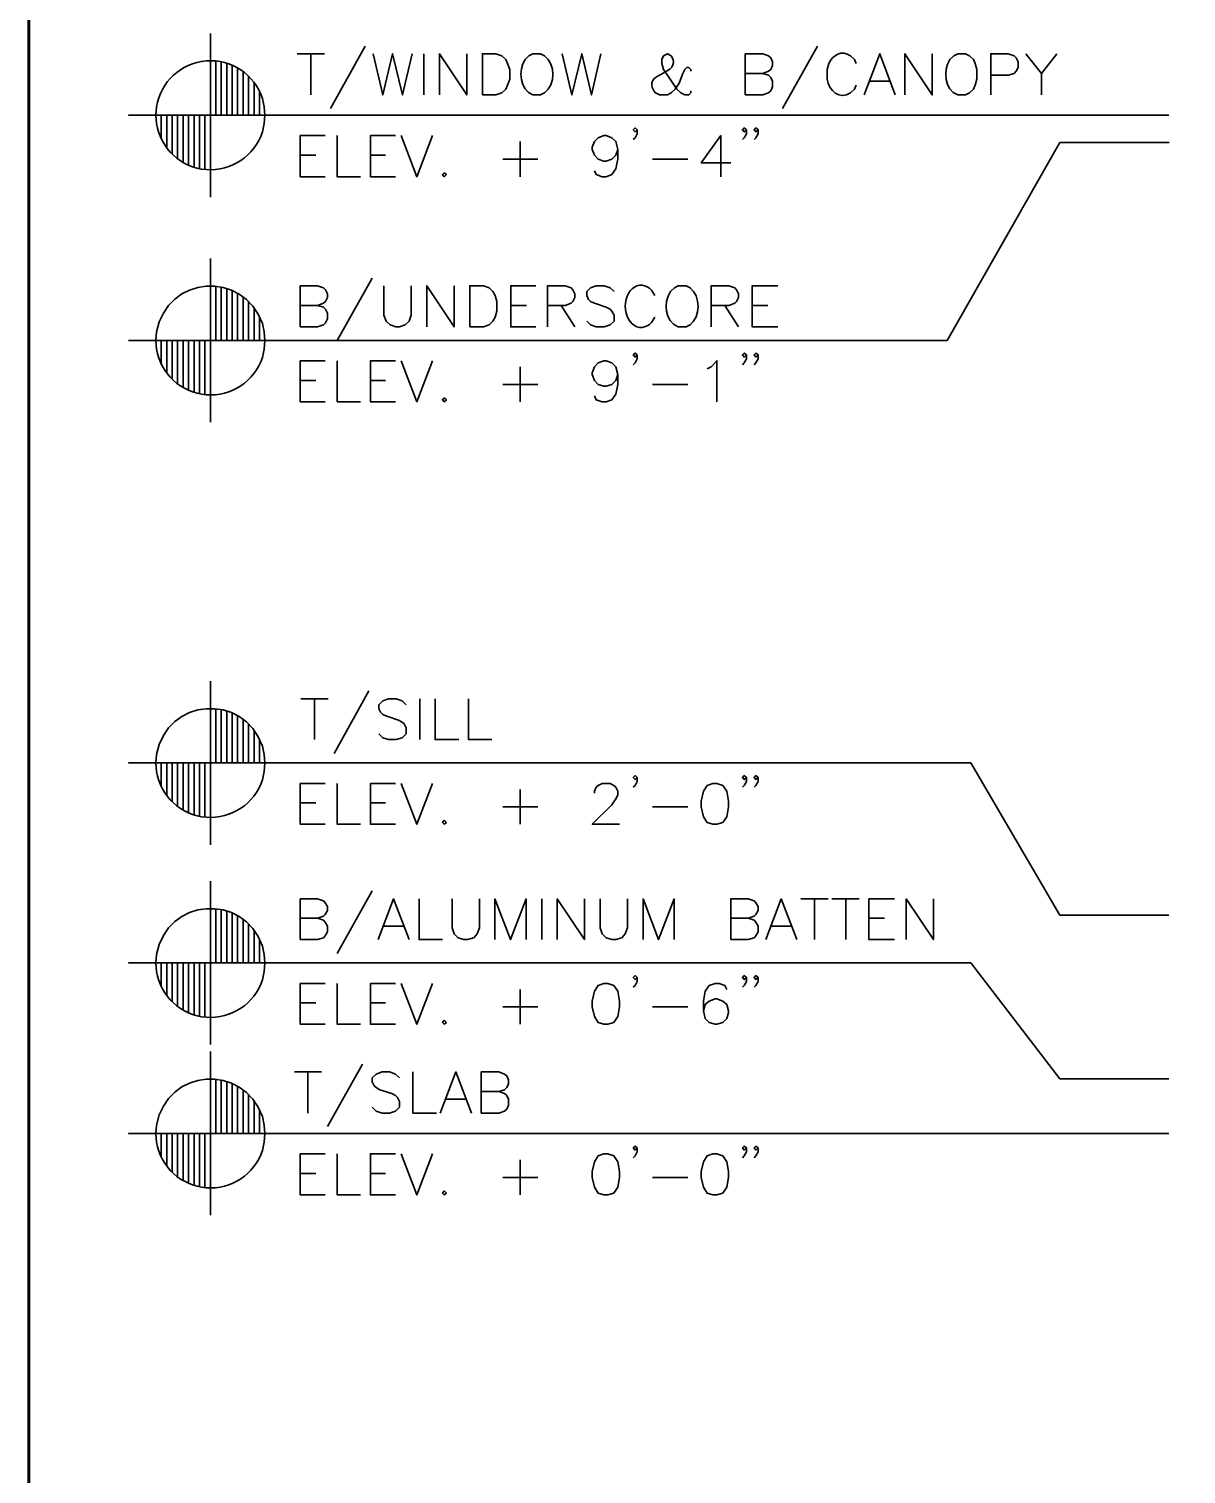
# Model space of a CAD drawing. Header units: inches. Extents: x 5 to 516, y -193 to 129.
# Drawn here: x 12.89 to 23.5, y -101.41 to -88.16 of the extents above; entities that cross this region are included whole.
import ezdxf

# ---------------------------------------------------------------- set-up
doc = ezdxf.new("R2010")
doc.units = ezdxf.units.IN
doc.header["$MEASUREMENT"] = 0
doc.layers.add('PDF4_Geometry', color=7, linetype='Continuous')

msp = doc.modelspace()

# ---------------------------------------------------------------- linework, layer by layer
at = {"layer": 'PDF4_Geometry', "lineweight": 60}
msp.add_lwpolyline([(147.8887598, -127.2829903), (147.8887598, -37.2829831), (12.888749, -37.2829831), (12.888749, -127.2829903)], dxfattribs=at)
at = {"layer": 'PDF4_Geometry', "lineweight": 35}
for points in [[(14.5520758, -88.1996505), (14.5520758, -89.6996506)], [(15.9720791, -88.3163192), (15.6520791, -88.8863192)], [(20.1154171, -88.3163192), (19.7954171, -88.8863192)], [(14.6020839, -88.9496506), (14.6020839, -88.4529838)], [(14.6520785, -88.9496506), (14.6520785, -88.4596505)], [(14.7020866, -88.9496506), (14.7020866, -88.4729838)], [(14.7520812, -88.9496506), (14.7520812, -88.4929838)], [(15.3487474, -88.3863164), (15.5987474, -88.3863164)], [(15.4720791, -88.3863164), (15.4720791, -88.7629831)], [(16.0454163, -88.3863164), (16.132083, -88.7629831), (16.222083, -88.3863164), (16.312083, -88.7629831), (16.402083, -88.3863164)], [(16.5087545, -88.3863164), (16.5087545, -88.7629831)], [(16.6520787, -88.7629847), (16.6520787, -88.386318), (16.9020787, -88.7629847), (16.9020787, -88.386318)], [(17.6154213, -88.4063164), (17.5787546, -88.3863164), (17.5087546, -88.3863164), (17.4720879, -88.4063164), (17.4387546, -88.4396497)], [(17.7754104, -88.3863164), (17.8654105, -88.7629831), (17.9554105, -88.3863164), (18.0454105, -88.7629831), (18.1320771, -88.3863164)], [(18.79541, -88.43965), (18.77541, -88.4063166), (18.7420767, -88.3863166), (18.70541, -88.4063166), (18.6887433, -88.43965), (18.6887433, -88.4763166), (18.70541, -88.52965), (18.7420767, -88.5829833), (18.8287433, -88.70965), (18.86541, -88.7429833), (18.9020767, -88.7629833), (18.9387433, -88.7629833), (18.95541, -88.7429833), (18.95541, -88.7263167)], [(19.45541, -88.7629847), (19.45541, -88.386318), (19.6154101, -88.386318), (19.6687434, -88.406318), (19.6887434, -88.4229847), (19.7054101, -88.4596513), (19.7054101, -88.4929847), (19.6887434, -88.5296513), (19.6687434, -88.546318), (19.6154101, -88.566318), (19.45541, -88.566318)], [(20.2220795, -88.4763161), (20.2054128, -88.5296494), (20.2054128, -88.6196494)], [(20.4720795, -88.4763161), (20.4554128, -88.4396494), (20.4187462, -88.4063161)], [(20.5454166, -88.7629847), (20.68875, -88.386318), (20.82875, -88.7629847)], [(20.9187484, -88.7629847), (20.9187484, -88.386318), (21.1687484, -88.7629847), (21.1687484, -88.386318)], [(21.402079, -88.7629831), (21.472079, -88.7629831), (21.5087457, -88.7429831), (21.5454124, -88.7096497), (21.562079, -88.672983), (21.5787457, -88.6196497), (21.5787457, -88.5296497), (21.562079, -88.4763164), (21.5454124, -88.4396497), (21.5087457, -88.4063164), (21.472079, -88.3863164), (21.402079, -88.3863164), (21.3654124, -88.4063164), (21.3287457, -88.4396497)], [(21.7054102, -88.7629847), (21.7054102, -88.386318), (21.8654102, -88.386318), (21.9187436, -88.406318), (21.9387436, -88.4229847), (21.9554102, -88.4596513), (21.9554102, -88.5129847), (21.9387436, -88.546318), (21.9187436, -88.566318), (21.8654102, -88.5829847), (21.7054102, -88.5829847)], [(22.0254108, -88.3863164), (22.1687441, -88.5663164), (22.1687441, -88.7629831)], [(22.3120862, -88.3863164), (22.1687528, -88.5663164)], [(14.8020758, -88.9496506), (14.8020758, -88.5163172)], [(14.8520839, -88.9496506), (14.8520839, -88.5496505)], [(14.9020785, -88.9496506), (14.9020785, -88.5929839)], [(18.95541, -88.5463166), (18.95541, -88.52965), (18.9387433, -88.5129833), (18.9187433, -88.5129833), (18.9020767, -88.52965), (18.8820767, -88.5663166), (18.8487433, -88.6563167), (18.8120767, -88.70965), (18.77541, -88.7429833), (18.7420767, -88.7629833), (18.6687433, -88.7629833), (18.6320766, -88.7429833), (18.61541, -88.7263167)], [(19.6154171, -88.5663192), (19.6687504, -88.5829859), (19.6887504, -88.6029859), (19.7054171, -88.6363192), (19.7054171, -88.6896526), (19.6887504, -88.7263192), (19.6687504, -88.7429859), (19.6154171, -88.7629859), (19.4554171, -88.7629859)], [(14.9520867, -88.9496506), (14.9520867, -88.6496505)], [(15.0020812, -88.9496506), (15.0020812, -88.7329839)], [(17.5087546, -88.7629831), (17.5787546, -88.7629831), (17.6154213, -88.7429831)], [(20.4187462, -88.7429828), (20.4554128, -88.7096494), (20.4720795, -88.6729828)], [(20.5987478, -88.6363164), (20.7754145, -88.6363164)], [(23.3387434, -88.9496506), (13.8020757, -88.9496506), (15.3020758, -88.9496506)], [(14.0520757, -88.9496506), (14.0520757, -88.9463172)], [(14.1020839, -88.9496506), (14.1020839, -89.1663172)], [(14.1520785, -88.9496506), (14.1520785, -89.2496506)], [(14.2020866, -88.9496506), (14.2020866, -89.3063172)], [(14.2520812, -88.9496506), (14.2520812, -89.3496506)], [(14.3020758, -88.9496506), (14.3020758, -89.3829839)], [(14.3520839, -88.9496506), (14.3520839, -89.4063173)], [(14.4020785, -88.9496506), (14.4020785, -89.4263173)], [(14.4520866, -88.9496506), (14.4520866, -89.4396506)], [(14.5020812, -88.9496506), (14.5020812, -89.4463173)], [(15.0520758, -88.9496506), (15.0520758, -88.9463172)], [(15.605413, -89.5129847), (15.375413, -89.5129847), (15.375413, -89.136318), (15.605413, -89.136318)], [(15.7154195, -89.1363164), (15.7154195, -89.5129831), (15.9287529, -89.5129831)], [(16.2487507, -89.5129847), (16.0187507, -89.5129847), (16.0187507, -89.136318), (16.2487507, -89.136318)], [(16.3020759, -89.1363164), (16.4454093, -89.5129831), (16.5887426, -89.1363164)], [(18.2854203, -89.2629847), (18.2687536, -89.3163181), (18.2320869, -89.3529847), (18.1787536, -89.3696514), (18.1587536, -89.3696514), (18.1054202, -89.3529847), (18.0720869, -89.3163181), (18.0520869, -89.2629847), (18.0520869, -89.2429847), (18.0720869, -89.1896514), (18.1054202, -89.156318), (18.1587536, -89.136318), (18.1787536, -89.136318), (18.2320869, -89.156318), (18.2687536, -89.1896514), (18.2854203, -89.2629847), (18.2854203, -89.3529847), (18.2687536, -89.4396514), (18.2320869, -89.4929847), (18.1787536, -89.5129847), (18.1420869, -89.5129847), (18.0887536, -89.4929847), (18.0720869, -89.4596514)], [(18.4654197, -89.0829853), (18.4454197, -89.1029853), (18.4287531, -89.0829853), (18.4454197, -89.0663186), (18.4654197, -89.0829853), (18.4654197, -89.1196519), (18.4454197, -89.1563186), (18.4287531, -89.1729853)], [(19.2320892, -89.5129831), (19.2320892, -89.1363164), (19.0520892, -89.3863164), (19.3220892, -89.3863164)], [(19.4654198, -89.0829853), (19.4454198, -89.1029853), (19.4287531, -89.0829853), (19.4454198, -89.0663186), (19.4654198, -89.0829853), (19.4654198, -89.1196519), (19.4454198, -89.1563186), (19.4287531, -89.1729853)], [(19.5720821, -89.0829853), (19.5520821, -89.1029853), (19.5354155, -89.0829853), (19.5520821, -89.0663186), (19.5720821, -89.0829853), (19.5720821, -89.1196519), (19.5520821, -89.1563186), (19.5354155, -89.1729853)], [(23.3387518, -89.1996506), (22.3387517, -89.1996506), (21.3054184, -91.012984), (13.8020842, -91.012984)], [(17.3920825, -89.189651), (17.3920825, -89.5129843)], [(15.375413, -89.3163193), (15.5187463, -89.3163193)], [(16.0187507, -89.3163193), (16.1587507, -89.3163193)], [(17.232089, -89.3529845), (17.552089, -89.3529845)], [(18.6054208, -89.3529845), (18.9287542, -89.3529845)], [(14.5520758, -90.2629848), (14.5520758, -91.7629849)], [(16.0354201, -90.4429843), (15.71542, -91.0129843)], [(14.6020839, -91.0129849), (14.6020839, -90.5163182)], [(14.6520785, -91.0129849), (14.6520785, -90.5229848)], [(14.7020866, -91.0129849), (14.7020866, -90.5363182)], [(14.7520812, -91.0129849), (14.7520812, -90.5563182)], [(14.8020758, -91.0129849), (14.8020758, -90.5796515)], [(14.8520839, -91.0129849), (14.8520839, -90.6129848)], [(15.375413, -90.8896498), (15.375413, -90.5129831), (15.535413, -90.5129831), (15.5887463, -90.5329831), (15.6087463, -90.5496497), (15.625413, -90.5863164), (15.625413, -90.6196497), (15.6087463, -90.6563164), (15.5887463, -90.6729831), (15.535413, -90.6929831), (15.375413, -90.6929831)], [(16.1420824, -90.5129848), (16.1420824, -90.7829848), (16.1620824, -90.8363182), (16.1987491, -90.8696515), (16.2520824, -90.8896515), (16.2854158, -90.8896515), (16.3387491, -90.8696515), (16.3754158, -90.8363182), (16.3920824, -90.7829848), (16.3920824, -90.5129848)], [(16.5354201, -90.8896498), (16.5354201, -90.5129831), (16.7854201, -90.8896498), (16.7854201, -90.5129831)], [(17.5354126, -90.8896498), (17.3054126, -90.8896498), (17.3054126, -90.5129831), (17.5354126, -90.5129831)], [(17.6420825, -90.8896498), (17.6420825, -90.5129831), (17.8054159, -90.5129831), (17.8587492, -90.5329831), (17.8754159, -90.5496497), (17.8920826, -90.5863164), (17.8920826, -90.6196497), (17.8754159, -90.6563164), (17.8587492, -90.6729831), (17.8054159, -90.6929831), (17.6420825, -90.6929831)], [(18.2520815, -90.5663194), (18.2154148, -90.532986), (18.1620815, -90.512986), (18.0887481, -90.512986), (18.0354148, -90.532986), (18.0020815, -90.5663194), (18.0020815, -90.6029861), (18.0187481, -90.6396527), (18.0354148, -90.6563194), (18.0720815, -90.6729861), (18.1787482, -90.7096527), (18.2154148, -90.7263194), (18.2320815, -90.7463194), (18.2520815, -90.7829861), (18.2520815, -90.8363194), (18.2154148, -90.8696527), (18.1620815, -90.8896527), (18.0887481, -90.8896527), (18.0354148, -90.8696527), (18.0020815, -90.8363194)], [(18.9487515, -90.5329848), (18.9120848, -90.5129848), (18.8387515, -90.5129848), (18.8054181, -90.5329848), (18.7687515, -90.5663182)], [(19.1420827, -90.8896498), (19.1420827, -90.5129831), (19.305416, -90.5129831), (19.3587493, -90.5329831), (19.375416, -90.5496497), (19.3920827, -90.5863164), (19.3920827, -90.6196497), (19.375416, -90.6563164), (19.3587493, -90.6729831), (19.305416, -90.6929831), (19.1420827, -90.6929831)], [(19.7520843, -90.8896498), (19.518751, -90.8896498), (19.518751, -90.5129831), (19.7520843, -90.5129831)], [(14.9020785, -91.0129849), (14.9020785, -90.6563182)], [(14.9520867, -91.0129849), (14.9520867, -90.7129848)], [(15.53542, -90.6929843), (15.5887534, -90.709651), (15.6087534, -90.7263176), (15.62542, -90.7629843), (15.62542, -90.8163176), (15.6087534, -90.8529843), (15.5887534, -90.869651), (15.53542, -90.889651), (15.37542, -90.889651)], [(17.3054126, -90.6929843), (17.4487459, -90.6929843)], [(17.7687508, -90.6929843), (17.8920842, -90.889651)], [(19.268751, -90.6929843), (19.3920843, -90.889651)], [(19.518751, -90.6929843), (19.6620843, -90.6929843)], [(15.0020812, -91.0129849), (15.0020812, -90.7963182)], [(18.8387515, -90.8896515), (18.9120848, -90.8896515), (18.9487515, -90.8696515)], [(13.8020757, -91.0129849), (15.3020758, -91.0129849)], [(14.0520757, -91.0129849), (14.0520757, -91.0096515)], [(14.1020839, -91.0129849), (14.1020839, -91.2329849)], [(14.1520785, -91.0129849), (14.1520785, -91.3129849)], [(14.2020866, -91.0129849), (14.2020866, -91.3696516)], [(14.2520812, -91.0129849), (14.2520812, -91.4129849)], [(14.3020758, -91.0129849), (14.3020758, -91.4463182)], [(14.3520839, -91.0129849), (14.3520839, -91.4729849)], [(14.4020785, -91.0129849), (14.4020785, -91.4896516)], [(14.4520866, -91.0129849), (14.4520866, -91.5029849)], [(14.5020812, -91.0129849), (14.5020812, -91.5096516)], [(15.0520758, -91.0129849), (15.0520758, -91.0096515)], [(18.4654197, -91.1463162), (18.4454197, -91.1663162), (18.4287531, -91.1463162), (18.4454197, -91.1296495), (18.4654197, -91.1463162), (18.4654197, -91.1829828), (18.4454197, -91.2196495), (18.4287531, -91.2363162)], [(19.4654198, -91.1463162), (19.4454198, -91.1663162), (19.4287531, -91.1463162), (19.4454198, -91.1296495), (19.4654198, -91.1463162), (19.4654198, -91.1829828), (19.4454198, -91.2196495), (19.4287531, -91.2363162)], [(19.5720821, -91.1463162), (19.5520821, -91.1663162), (19.5354155, -91.1463162), (19.5520821, -91.1296495), (19.5720821, -91.1463162), (19.5720821, -91.1829828), (19.5520821, -91.2196495), (19.5354155, -91.2363162)], [(15.605413, -91.5763157), (15.375413, -91.5763157), (15.375413, -91.199649), (15.605413, -91.199649)], [(15.7154195, -91.1996507), (15.7154195, -91.5763174), (15.9287529, -91.5763174)], [(16.2487507, -91.5763157), (16.0187507, -91.5763157), (16.0187507, -91.199649), (16.2487507, -91.199649)], [(16.3020759, -91.1996507), (16.4454093, -91.5763174), (16.5887426, -91.1996507)], [(17.3920825, -91.2563185), (17.3920825, -91.5763185)], [(18.2854203, -91.3263156), (18.2687536, -91.379649), (18.2320869, -91.4163157), (18.1787536, -91.4329823), (18.1587536, -91.4329823), (18.1054202, -91.4163157), (18.0720869, -91.379649), (18.0520869, -91.3263156), (18.0520869, -91.309649), (18.0720869, -91.2563156), (18.1054202, -91.219649), (18.1587536, -91.199649), (18.1787536, -91.199649), (18.2320869, -91.219649), (18.2687536, -91.2563156), (18.2854203, -91.3263156), (18.2854203, -91.4163157), (18.2687536, -91.5063157), (18.2320869, -91.559649), (18.1787536, -91.5763157), (18.1420869, -91.5763157), (18.0887536, -91.559649), (18.0720869, -91.5229823)], [(19.1054209, -91.2729845), (19.1420875, -91.2563178), (19.1954209, -91.1996511), (19.1954209, -91.5763178)], [(15.375413, -91.3796502), (15.5187463, -91.3796502)], [(16.0187507, -91.3796502), (16.1587507, -91.3796502)], [(17.232089, -91.4163188), (17.552089, -91.4163188)], [(18.6054208, -91.4163188), (18.9287542, -91.4163188)], [(14.5520758, -94.1363168), (14.5520758, -95.6363169)], [(15.3820861, -94.2996503), (15.6320862, -94.2996503)], [(15.5054179, -94.2996503), (15.5054179, -94.6729837)], [(16.0054179, -94.2263166), (15.6854179, -94.7996499)], [(16.3454109, -94.3529849), (16.3087442, -94.3163182), (16.2554109, -94.2996515), (16.1854109, -94.2996515), (16.1320775, -94.3163182), (16.0954109, -94.3529849), (16.0954109, -94.3896515), (16.1120775, -94.4229849), (16.1320775, -94.4429849), (16.1687442, -94.4596515), (16.2754109, -94.4963182), (16.3087442, -94.5129849), (16.3287442, -94.5296515), (16.3454109, -94.5663182), (16.3454109, -94.6196515), (16.3087442, -94.6563182), (16.2554109, -94.6729849), (16.1854109, -94.6729849), (16.1320775, -94.6563182), (16.0954109, -94.6196515)], [(16.4720792, -94.2996503), (16.4720792, -94.6729837)], [(16.6120803, -94.2996503), (16.6120803, -94.6729837), (16.828747, -94.6729837)], [(16.9187481, -94.2996503), (16.9187481, -94.6729837), (17.1320814, -94.6729837)], [(14.6020839, -94.8863169), (14.6020839, -94.3896502)], [(14.6520785, -94.8863169), (14.6520785, -94.3963168)], [(14.7020866, -94.8863169), (14.7020866, -94.4096502)], [(14.7520812, -94.8863169), (14.7520812, -94.4296502)], [(14.8020758, -94.8863169), (14.8020758, -94.4529835)], [(14.8520839, -94.8863169), (14.8520839, -94.4863168)], [(14.9020785, -94.8863169), (14.9020785, -94.5296502)], [(14.9520867, -94.8863169), (14.9520867, -94.5863169)], [(15.0020812, -94.8863169), (15.0020812, -94.6696502)], [(23.3387434, -96.2829836), (22.3387433, -96.2829836), (21.5220767, -94.8863169), (13.8020757, -94.8863169), (15.3020758, -94.8863169)], [(14.0520757, -94.8863169), (14.0520757, -94.8829835)], [(14.1020839, -94.8863169), (14.1020839, -95.1063169)], [(14.1520785, -94.8863169), (14.1520785, -95.1863169)], [(14.2020866, -94.8863169), (14.2020866, -95.2429836)], [(14.2520812, -94.8863169), (14.2520812, -95.2863169)], [(14.3020758, -94.8863169), (14.3020758, -95.3196502)], [(14.3520839, -94.8863169), (14.3520839, -95.3463169)], [(14.4020785, -94.8863169), (14.4020785, -95.3629836)], [(14.4520866, -94.8863169), (14.4520866, -95.3763169)], [(14.5020812, -94.8863169), (14.5020812, -95.3863169)], [(15.0520758, -94.8863169), (15.0520758, -94.8829835)], [(15.605413, -95.4496511), (15.375413, -95.4496511), (15.375413, -95.0763177), (15.605413, -95.0763177)], [(15.7154195, -95.0763159), (15.7154195, -95.4496493), (15.9287529, -95.4496493)], [(16.2487507, -95.4496511), (16.0187507, -95.4496511), (16.0187507, -95.0763177), (16.2487507, -95.0763177)], [(16.3020759, -95.0763159), (16.4454093, -95.4496493), (16.5887426, -95.0763159)], [(18.072082, -95.1629859), (18.072082, -95.1463192), (18.0887487, -95.1096525), (18.1054154, -95.0929859), (18.142082, -95.0763192), (18.2154154, -95.0763192), (18.2487487, -95.0929859), (18.2687487, -95.1096525), (18.2854154, -95.1463192), (18.2854154, -95.1829859), (18.2687487, -95.2163192), (18.232082, -95.2696525), (18.052082, -95.4496526), (18.302082, -95.4496526)], [(18.4654197, -95.0196516), (18.4454197, -95.0396516), (18.4287531, -95.0196516), (18.4454197, -95.0029849), (18.4654197, -95.0196516), (18.4654197, -95.0563182), (18.4454197, -95.0929849), (18.4287531, -95.1096516)], [(19.4654198, -95.0196516), (19.4454198, -95.0396516), (19.4287531, -95.0196516), (19.4454198, -95.0029849), (19.4654198, -95.0196516), (19.4654198, -95.0563182), (19.4454198, -95.0929849), (19.4287531, -95.1096516)], [(19.5720821, -95.0196516), (19.5520821, -95.0396516), (19.5354155, -95.0196516), (19.5520821, -95.0029849), (19.5720821, -95.0196516), (19.5720821, -95.0563182), (19.5520821, -95.0929849), (19.5354155, -95.1096516)], [(15.375413, -95.2529856), (15.5187463, -95.2529856)], [(16.0187507, -95.2529856), (16.1587507, -95.2529856)], [(17.3920825, -95.1296505), (17.3920825, -95.4496505)], [(17.232089, -95.2896508), (17.552089, -95.2896508)], [(18.6054208, -95.2896508), (18.9287542, -95.2896508)], [(14.5520758, -95.9696503), (14.5520758, -97.4696504)], [(15.375413, -96.5063189), (15.375413, -96.1329855), (15.535413, -96.1329855), (15.5887463, -96.1496522), (15.605413, -96.1696522), (15.625413, -96.2029855), (15.625413, -96.2396522), (15.605413, -96.2763189), (15.5887463, -96.2929856), (15.535413, -96.3096522), (15.375413, -96.3096522)], [(16.0354201, -96.05965), (15.71542, -96.6329834)], [(16.0887512, -96.5063189), (16.2320846, -96.1329855), (16.3754179, -96.5063189)], [(16.4654196, -96.1329838), (16.4654196, -96.5063171), (16.6787529, -96.5063171)], [(16.7687508, -96.1329838), (16.7687508, -96.3996505), (16.7854174, -96.4529838), (16.8220841, -96.4896505), (16.8754174, -96.5063171), (16.9087508, -96.5063171), (16.9654174, -96.4896505), (16.9987508, -96.4529838), (17.0187508, -96.3996505), (17.0187508, -96.1329838)], [(17.1587519, -96.5063189), (17.1587519, -96.1329855), (17.3020852, -96.5063189), (17.4454186, -96.1329855), (17.4454186, -96.5063189)], [(17.5887514, -96.1329838), (17.5887514, -96.5063171)], [(17.732089, -96.5063189), (17.732089, -96.1329855), (17.9820891, -96.5063189), (17.9820891, -96.1329855)], [(18.1254132, -96.1329838), (18.1254132, -96.3996505), (18.1420799, -96.4529838), (18.1787465, -96.4896505), (18.2320799, -96.5063171), (18.2687465, -96.5063171), (18.3220799, -96.4896505), (18.3554132, -96.4529838), (18.3754132, -96.3996505), (18.3754132, -96.1329838)], [(18.5187509, -96.5063189), (18.5187509, -96.1329855), (18.6587509, -96.5063189), (18.8020843, -96.1329855), (18.8020843, -96.5063189)], [(19.3220821, -96.5063189), (19.3220821, -96.1329855), (19.4820821, -96.1329855), (19.5354155, -96.1496522), (19.5520821, -96.1696522), (19.5720821, -96.2029855), (19.5720821, -96.2396522), (19.5520821, -96.2763189), (19.5354155, -96.2929856), (19.4820821, -96.3096522), (19.3220821, -96.3096522)], [(19.6420827, -96.5063189), (19.785416, -96.1329855), (19.9287494, -96.5063189)], [(19.9654198, -96.1329838), (20.2154199, -96.1329838)], [(20.0887516, -96.1329838), (20.0887516, -96.5063171)], [(20.2487451, -96.1329838), (20.4987451, -96.1329838)], [(20.3754134, -96.1329838), (20.3754134, -96.5063171)], [(20.822085, -96.5063189), (20.5887516, -96.5063189), (20.5887516, -96.1329855), (20.822085, -96.1329855)], [(20.9287446, -96.5063189), (20.9287446, -96.1329855), (21.1787446, -96.5063189), (21.1787446, -96.1329855)], [(14.6020839, -96.7196504), (14.6020839, -96.2229837)], [(14.6520785, -96.7196504), (14.6520785, -96.2296503)], [(14.7020866, -96.7196504), (14.7020866, -96.2429837)], [(14.7520812, -96.7196504), (14.7520812, -96.2629837)], [(14.8020758, -96.7196504), (14.8020758, -96.286317)], [(15.53542, -96.3096501), (15.5887534, -96.3296501), (15.60542, -96.3463167), (15.62542, -96.3829834), (15.62542, -96.4363167), (15.60542, -96.4729834), (15.5887534, -96.4896501), (15.53542, -96.5063167), (15.37542, -96.5063167)], [(19.4820892, -96.3096501), (19.5354225, -96.3296501), (19.5520892, -96.3463167), (19.5720892, -96.3829834), (19.5720892, -96.4363167), (19.5520892, -96.4729834), (19.5354225, -96.4896501), (19.4820892, -96.5063167), (19.3220892, -96.5063167)], [(20.5887516, -96.3096501), (20.7320849, -96.3096501)], [(14.8520839, -96.7196504), (14.8520839, -96.3196503)], [(14.9020785, -96.7196504), (14.9020785, -96.3629837)], [(14.9520867, -96.7196504), (14.9520867, -96.4196503)], [(16.1420824, -96.3829838), (16.3220824, -96.3829838)], [(19.6954139, -96.3829838), (19.8754139, -96.3829838)], [(15.0020812, -96.7196504), (15.0020812, -96.5029837)], [(23.3387434, -97.7829837), (22.3387433, -97.7829837), (21.5220767, -96.7196504), (13.8020757, -96.7196504), (15.3020758, -96.7196504)], [(14.0520757, -96.7196504), (14.0520757, -96.716317)], [(14.1020839, -96.7196504), (14.1020839, -96.9396504)], [(14.1520785, -96.7196504), (14.1520785, -97.0196504)], [(14.2020866, -96.7196504), (14.2020866, -97.0763171)], [(14.2520812, -96.7196504), (14.2520812, -97.1196504)], [(14.3020758, -96.7196504), (14.3020758, -97.1529837)], [(14.3520839, -96.7196504), (14.3520839, -97.1796504)], [(14.4020785, -96.7196504), (14.4020785, -97.1963171)], [(14.4520866, -96.7196504), (14.4520866, -97.2096504)], [(14.5020812, -96.7196504), (14.5020812, -97.2196504)], [(15.0520758, -96.7196504), (15.0520758, -96.716317)], [(18.4654197, -96.8529851), (18.4454197, -96.8729851), (18.4287531, -96.8529851), (18.4454197, -96.8363184), (18.4654197, -96.8529851), (18.4654197, -96.8896517), (18.4454197, -96.9263184), (18.4287531, -96.9429851)], [(19.4654198, -96.8529851), (19.4454198, -96.8729851), (19.4287531, -96.8529851), (19.4454198, -96.8363184), (19.4654198, -96.8529851), (19.4654198, -96.8896517), (19.4454198, -96.9263184), (19.4287531, -96.9429851)], [(19.5720821, -96.8529851), (19.5520821, -96.8729851), (19.5354155, -96.8529851), (19.5520821, -96.8363184), (19.5720821, -96.8529851), (19.5720821, -96.8896517), (19.5520821, -96.9263184), (19.5354155, -96.9429851)], [(15.605413, -97.2829846), (15.375413, -97.2829846), (15.375413, -96.9096512), (15.605413, -96.9096512)], [(15.7154195, -96.9096494), (15.7154195, -97.2829828), (15.9287529, -97.2829828)], [(16.2487507, -97.2829846), (16.0187507, -97.2829846), (16.0187507, -96.9096512), (16.2487507, -96.9096512)], [(16.3020759, -96.9096494), (16.4454093, -97.2829828), (16.5887426, -96.9096494)], [(17.3920825, -96.962984), (17.3920825, -97.282984)], [(19.2854203, -96.962984), (19.2687537, -96.9263173), (19.2154203, -96.9096506), (19.1787537, -96.9096506), (19.1254203, -96.9263173), (19.0887537, -96.9796507), (19.072087, -97.0696507), (19.072087, -97.1596507), (19.0887537, -97.2296507), (19.1254203, -97.2663173), (19.1787537, -97.282984), (19.1954203, -97.282984), (19.2487537, -97.2663173), (19.2854203, -97.2296507), (19.302087, -97.1763173), (19.302087, -97.1596507), (19.2854203, -97.102984), (19.2487537, -97.0696507), (19.1954203, -97.0496507), (19.1787537, -97.0496507), (19.1254203, -97.0696507), (19.0887537, -97.102984), (19.072087, -97.1596507)], [(15.375413, -97.0863191), (15.5187463, -97.0863191)], [(16.0187507, -97.0863191), (16.1587507, -97.0863191)], [(17.232089, -97.1229843), (17.552089, -97.1229843)], [(18.6054208, -97.1229843), (18.9287542, -97.1229843)], [(14.5520758, -97.5329846), (14.5520758, -99.0329847)], [(15.3220818, -97.7196504), (15.5720818, -97.7196504)], [(15.4454135, -97.7196504), (15.4454135, -98.0963171)], [(15.9454136, -97.6496533), (15.6254135, -98.2196533)], [(16.2854201, -97.772985), (16.2487534, -97.7396517), (16.1954201, -97.7196517), (16.1254201, -97.7196517), (16.0720867, -97.7396517), (16.0354201, -97.772985), (16.0354201, -97.8096517), (16.0520867, -97.8463183), (16.0720867, -97.862985), (16.1054201, -97.882985), (16.2154201, -97.9163183), (16.2487534, -97.9363183), (16.2687534, -97.952985), (16.2854201, -97.9896517), (16.2854201, -98.042985), (16.2487534, -98.0796517), (16.1954201, -98.0963184), (16.1254201, -98.0963184), (16.0720867, -98.0796517), (16.0354201, -98.042985)], [(16.4087518, -97.7196504), (16.4087518, -98.0963171), (16.6254185, -98.0963171)], [(16.6587518, -98.0963188), (16.8020852, -97.7196521), (16.9454185, -98.0963188)], [(17.0354202, -98.0963188), (17.0354202, -97.7196521), (17.1954202, -97.7196521), (17.2487535, -97.7396521), (17.2687535, -97.7563187), (17.2854202, -97.7929854), (17.2854202, -97.8296521), (17.2687535, -97.8629854), (17.2487535, -97.8829854), (17.1954202, -97.8996521), (17.0354202, -97.8996521)], [(14.6020839, -98.2829846), (14.6020839, -97.7863179)], [(14.6520785, -98.2829846), (14.6520785, -97.7929846)], [(14.7020866, -98.2829846), (14.7020866, -97.8063179)], [(14.7520812, -98.2829846), (14.7520812, -97.8263179)], [(14.8020758, -98.2829846), (14.8020758, -97.8496513)], [(14.8520839, -98.2829846), (14.8520839, -97.8829846)], [(17.1954137, -97.8996533), (17.248747, -97.91632), (17.268747, -97.93632), (17.2854137, -97.9696533), (17.2854137, -98.0229866), (17.268747, -98.0596533), (17.248747, -98.0796533), (17.1954137, -98.09632), (17.0354136, -98.09632)], [(14.9020785, -98.2829846), (14.9020785, -97.9263179)], [(14.9520867, -98.2829846), (14.9520867, -97.9829846)], [(16.7154196, -97.9696505), (16.8920863, -97.9696505)], [(15.0020812, -98.2829846), (15.0020812, -98.0663179)], [(15.3020758, -98.2829846), (13.8020757, -98.2829846), (23.3387434, -98.2829846)], [(14.0520757, -98.2829846), (14.0520757, -98.2796513)], [(14.1020839, -98.2829846), (14.1020839, -98.5029846)], [(14.1520785, -98.2829846), (14.1520785, -98.5829847)], [(14.2020866, -98.2829846), (14.2020866, -98.6396513)], [(14.2520812, -98.2829846), (14.2520812, -98.6829847)], [(14.3020758, -98.2829846), (14.3020758, -98.716318)], [(14.3520839, -98.2829846), (14.3520839, -98.7429847)], [(14.4020785, -98.2829846), (14.4020785, -98.7596513)], [(14.4520866, -98.2829846), (14.4520866, -98.7729847)], [(14.5020812, -98.2829846), (14.5020812, -98.7796513)], [(15.0520758, -98.2829846), (15.0520758, -98.2796513)], [(18.4654197, -98.4163193), (18.4454197, -98.4363193), (18.4287531, -98.4163193), (18.4454197, -98.3996527), (18.4654197, -98.4163193), (18.4654197, -98.452986), (18.4454197, -98.4896527), (18.4287531, -98.5063193)], [(19.4654198, -98.4163193), (19.4454198, -98.4363193), (19.4287531, -98.4163193), (19.4454198, -98.3996527), (19.4654198, -98.4163193), (19.4654198, -98.452986), (19.4454198, -98.4896527), (19.4287531, -98.5063193)], [(19.5720821, -98.4163193), (19.5520821, -98.4363193), (19.5354155, -98.4163193), (19.5520821, -98.3996527), (19.5720821, -98.4163193), (19.5720821, -98.452986), (19.5520821, -98.4896527), (19.5354155, -98.5063193)], [(15.605413, -98.8463188), (15.375413, -98.8463188), (15.375413, -98.4696521), (15.605413, -98.4696521)], [(15.7154195, -98.4696505), (15.7154195, -98.8463172), (15.9287529, -98.8463172)], [(16.2487507, -98.8463188), (16.0187507, -98.8463188), (16.0187507, -98.4696521), (16.2487507, -98.4696521)], [(16.3020759, -98.4696505), (16.4454093, -98.8463172), (16.5887426, -98.4696505)], [(17.3920825, -98.5263183), (17.3920825, -98.8463183)], [(15.375413, -98.6496534), (15.5187463, -98.6496534)], [(16.0187507, -98.6496534), (16.1587507, -98.6496534)], [(17.232089, -98.6863185), (17.552089, -98.6863185)], [(18.6054208, -98.6863185), (18.9287542, -98.6863185)]]:
    msp.add_lwpolyline(points, dxfattribs=at)
msp.add_lwpolyline([(15.0287425, -88.7963172), (15.0454091, -88.8729839), (15.0520758, -88.9496506), (15.0454091, -89.0263172), (15.0287425, -89.1029839, -0.7903584361), (14.0587425, -89.0263172), (14.0520757, -88.9496506), (14.0587425, -88.8729839, -0.7903584361)], format="xyb", close=True, dxfattribs=at)
for points in [[(17.0454164, -88.7629847), (17.0454164, -88.386318), (17.1687497, -88.386318), (17.222083, -88.406318), (17.2587497, -88.4396513), (17.2754164, -88.476318), (17.2954164, -88.5296513), (17.2954164, -88.6196513), (17.2754164, -88.6729847), (17.2587497, -88.7096513), (17.222083, -88.7429847), (17.1687497, -88.7629847)], [(16.6954136, -89.4763162), (16.6787469, -89.4929828), (16.6954136, -89.5129828), (16.7154136, -89.4929828)], [(16.9287443, -90.8896498), (16.9287443, -90.5129831), (17.0554109, -90.5129831), (17.1087443, -90.5329831), (17.1420776, -90.5663164), (17.1620776, -90.6029831), (17.1787443, -90.6563164), (17.1787443, -90.7463164), (17.1620776, -90.7996497), (17.1420776, -90.8363164), (17.1087443, -90.8696498), (17.0554109, -90.8896498)], [(16.6954136, -91.5396505), (16.6787469, -91.5596505), (16.6954136, -91.5763172), (16.7154136, -91.5596505)], [(19.158752, -95.0763159), (19.1054187, -95.0929826), (19.0720854, -95.146316), (19.0520854, -95.236316), (19.0520854, -95.2896493), (19.0720854, -95.3796493), (19.1054187, -95.4329826), (19.158752, -95.4496493), (19.1954187, -95.4496493), (19.248752, -95.4329826), (19.2854187, -95.3796493), (19.3020854, -95.2896493), (19.3020854, -95.236316), (19.2854187, -95.146316), (19.248752, -95.0929826), (19.1954187, -95.0763159)], [(16.6954136, -95.4129859), (16.6787469, -95.4329859), (16.6954136, -95.4496526), (16.7154136, -95.4329859)], [(18.158752, -96.9096494), (18.1054186, -96.9263161), (18.0720853, -96.9796494), (18.0520853, -97.0696494), (18.0520853, -97.1229828), (18.0720853, -97.2129828), (18.1054186, -97.2663161), (18.158752, -97.2829828), (18.1954186, -97.2829828), (18.248752, -97.2663161), (18.2854186, -97.2129828), (18.3020853, -97.1229828), (18.3020853, -97.0696494), (18.2854186, -96.9796494), (18.248752, -96.9263161), (18.1954186, -96.9096494)], [(16.6954136, -97.2463194), (16.6787469, -97.2663194), (16.6954136, -97.282986), (16.7154136, -97.2663194)], [(18.158752, -98.4696505), (18.1054186, -98.4896505), (18.0720853, -98.5429838), (18.0520853, -98.6329838), (18.0520853, -98.6863172), (18.0720853, -98.7763172), (18.1054186, -98.8296505), (18.158752, -98.8463172), (18.1954186, -98.8463172), (18.248752, -98.8296505), (18.2854186, -98.7763172), (18.3020853, -98.6863172), (18.3020853, -98.6329838), (18.2854186, -98.5429838), (18.248752, -98.4896505), (18.1954186, -98.4696505)], [(19.158752, -98.4696505), (19.1054187, -98.4896505), (19.0720854, -98.5429838), (19.0520854, -98.6329838), (19.0520854, -98.6863172), (19.0720854, -98.7763172), (19.1054187, -98.8296505), (19.158752, -98.8463172), (19.1954187, -98.8463172), (19.248752, -98.8296505), (19.2854187, -98.7763172), (19.3020854, -98.6863172), (19.3020854, -98.6329838), (19.2854187, -98.5429838), (19.248752, -98.4896505), (19.1954187, -98.4696505)], [(16.6954136, -98.8096503), (16.6787469, -98.8296503), (16.6954136, -98.8463169), (16.7154136, -98.8296503)]]:
    msp.add_lwpolyline(points, close=True, dxfattribs=at)
for points in [[(15.0287425, -90.8596515), (15.0454091, -90.9363182), (15.0520758, -91.0129849), (15.0454091, -91.0929849), (15.0287425, -91.1696515, -0.7839908991), (14.0587425, -91.0929849), (14.0520757, -91.0129849), (14.0587425, -90.9363182)], [(15.0287425, -94.7329835), (15.0454091, -94.8096502), (15.0520758, -94.8863169), (15.0454091, -94.9663169), (15.0287425, -95.0429836, -0.7839908991), (14.0587425, -94.9663169), (14.0520757, -94.8863169), (14.0587425, -94.8096502)], [(15.0287425, -96.566317), (15.0454091, -96.6429837), (15.0520758, -96.7196504), (15.0454091, -96.7996504), (15.0287425, -96.876317, -0.7839942323), (14.0587425, -96.7996504), (14.0520757, -96.7196504), (14.0587425, -96.6429837)], [(15.0287425, -98.1296513), (15.0454091, -98.206318), (15.0520758, -98.2829846), (15.0454091, -98.3629846), (15.0287425, -98.4396513, -0.7839908991), (14.0587425, -98.3629846), (14.0520757, -98.2829846), (14.0587425, -98.206318)]]:
    msp.add_lwpolyline(points, format="xyb", dxfattribs=at)
msp.add_ellipse((18.5001941, -90.7011039), major_axis=(-0.0004267, 0.1936871), ratio=0.7503995058, start_param=5.2419556526, end_param=10.4601358089, dxfattribs=at)
for points in [[(20.4187462, -88.4063161), (20.3429128, -88.3470383), (20.2528573, -88.3982605), (20.2220795, -88.4763161)], [(17.4387546, -88.4396497), (17.3690324, -88.5371497), (17.3883657, -88.7173164), (17.5087546, -88.7629831)], [(17.6154213, -88.7429831), (17.7177546, -88.6678164), (17.7177546, -88.481483), (17.6154213, -88.4063164)], [(18.61541, -88.7263167), (18.52041, -88.5547055), (18.8217989, -88.5902611), (18.79541, -88.43965)], [(21.3287457, -88.4396497), (21.2679679, -88.5398719), (21.2773568, -88.7179275), (21.402079, -88.7629831)], [(20.2054128, -88.6196494), (20.2208017, -88.7203717), (20.3185239, -88.816705), (20.4187462, -88.7429828)], [(14.0587425, -90.9363182), (14.1550757, -90.4153181), (14.8534091, -90.3629848), (15.0287425, -90.8596515)], [(18.7687515, -90.5663182), (18.7015848, -90.6701515), (18.7172515, -90.8351515), (18.8387515, -90.8896515)], [(18.9487515, -90.8696515), (19.0470848, -90.7957071), (19.0470848, -90.6069293), (18.9487515, -90.5329848)], [(14.0587425, -94.8096502), (14.1550757, -94.2886502), (14.8534091, -94.2363168), (15.0287425, -94.7329835)], [(14.0587425, -96.6429837), (14.1550757, -96.1219836), (14.8534091, -96.0696503), (15.0287425, -96.566317)], [(14.0587425, -98.206318), (14.1550757, -97.6853179), (14.8534091, -97.6329846), (15.0287425, -98.1296513)]]:
    msp.add_open_spline(points, degree=3, dxfattribs=at)

doc.saveas('drawing.dxf')
